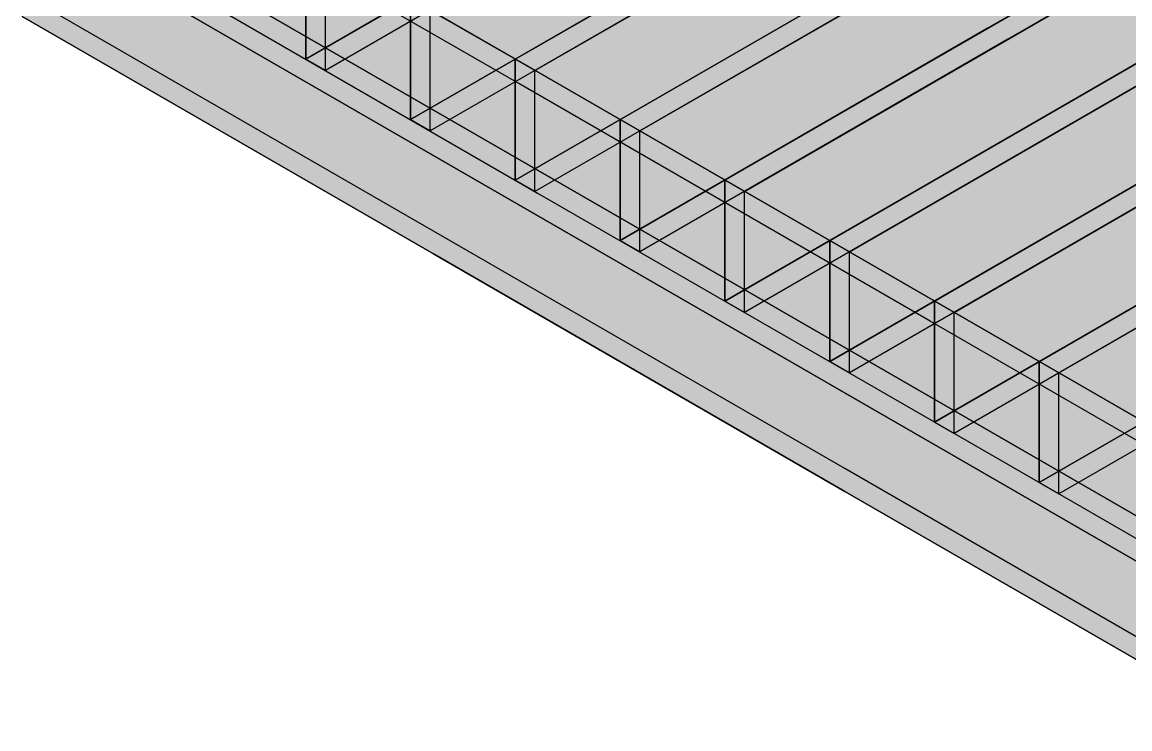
# Model space of a CAD drawing. Header units: metres. Extents: x 0 to 28.4, y 0 to 5.9.
# Drawn here: x 20.9299 to 21.3949, y 4.4351 to 4.7318 of the extents above; entities that cross this region are included whole.
import ezdxf

# ---------------------------------------------------------------- set-up
doc = ezdxf.new("R2010")
doc.units = ezdxf.units.M
doc.header["$LTSCALE"] = 0.25
doc.layers.add('ISO-ARISTAS', color=8, linetype='CONTINUOUS')
doc.layers.add('ISO-CONCRETO-SUP', color=254, linetype='CONTINUOUS', true_color=0xe8e8e8)

msp = doc.modelspace()

# ---------------------------------------------------------------- linework, layer by layer
at = {"layer": 'ISO-ARISTAS', "color": 250}
for p, q in [((21.33549, 4.72932), (21.49006, 4.81856)), ((21.49006, 4.81856), (21.33549, 4.72932)), ((21.4983, 4.8138), (21.34374, 4.72456)), ((21.4983, 4.8138), (21.34374, 4.72456)), ((21.14659, 4.7107), (20.97391, 4.8104)), ((20.97391, 4.8104), (21.14659, 4.7107)), ((21.13834, 4.70594), (20.96566, 4.80564)), ((21.13834, 4.70594), (20.96566, 4.80564)), ((21.04894, 4.71628), (21.20351, 4.80552)), ((21.20351, 4.80552), (21.04894, 4.71628)), ((21.13693, 4.71628), (21.29149, 4.80552)), ((21.13693, 4.71628), (21.29149, 4.80552)), ((21.21175, 4.80076), (21.05719, 4.71152)), ((21.21175, 4.80076), (21.05719, 4.71152)), ((21.14517, 4.71152), (21.29974, 4.80076)), ((21.29974, 4.80076), (21.14517, 4.71152)), ((21.37948, 4.70392), (21.53405, 4.79316)), ((21.53405, 4.79316), (21.37948, 4.70392)), ((21.5423, 4.7884), (21.38773, 4.69916)), ((21.5423, 4.7884), (21.38773, 4.69916)), ((21.09293, 4.69088), (21.2475, 4.78012)), ((21.2475, 4.78012), (21.09293, 4.69088)), ((21.18092, 4.69088), (21.33549, 4.78012)), ((21.18092, 4.69088), (21.33549, 4.78012)), ((21.25575, 4.77536), (21.10118, 4.68612)), ((21.25575, 4.77536), (21.10118, 4.68612)), ((21.18917, 4.68612), (21.34374, 4.77536)), ((21.34374, 4.77536), (21.18917, 4.68612)), ((21.14659, 4.66943), (20.97391, 4.76912)), ((20.97391, 4.76912), (21.14659, 4.66943)), ((21.04894, 4.71628), (21.04894, 4.76708)), ((21.04894, 4.76708), (21.04894, 4.71628)), ((21.05719, 4.71152), (21.05719, 4.76232)), ((21.05719, 4.71152), (21.05719, 4.76232)), ((20.97391, 4.7596), (21.14659, 4.6599)), ((20.97391, 4.7596), (21.14659, 4.6599)), ((20.97391, 4.7596), (21.14659, 4.6599)), ((20.97391, 4.7596), (21.14659, 4.6599)), ((21.13834, 4.65514), (20.96566, 4.75484)), ((20.96566, 4.75484), (21.13834, 4.65514)), ((21.13693, 4.66548), (21.29149, 4.75472)), ((21.29149, 4.75472), (21.13693, 4.66548)), ((21.22491, 4.66548), (21.37948, 4.75472)), ((21.22491, 4.66548), (21.37948, 4.75472)), ((21.29974, 4.74996), (21.14517, 4.66072)), ((21.29974, 4.74996), (21.14517, 4.66072)), ((21.23316, 4.66072), (21.38773, 4.74996)), ((21.38773, 4.74996), (21.23316, 4.66072)), ((21.1026, 4.64403), (20.92991, 4.74372)), ((21.1026, 4.64403), (20.92991, 4.74372)), ((21.09293, 4.69088), (21.09293, 4.74168)), ((21.09293, 4.74168), (21.09293, 4.69088)), ((21.1026, 4.6345), (20.92991, 4.7342)), ((20.92991, 4.7342), (21.1026, 4.6345)), ((21.10118, 4.68612), (21.10118, 4.73692)), ((21.10118, 4.68612), (21.10118, 4.73692)), ((21.18092, 4.64008), (21.33549, 4.72932)), ((21.33549, 4.72932), (21.18092, 4.64008)), ((21.26891, 4.64008), (21.42348, 4.72932)), ((21.26891, 4.64008), (21.42348, 4.72932)), ((21.34374, 4.72456), (21.18917, 4.63532)), ((21.34374, 4.72456), (21.18917, 4.63532)), ((21.27716, 4.63532), (21.43172, 4.72456)), ((21.43172, 4.72456), (21.27716, 4.63532)), ((21.05719, 4.71152), (21.04894, 4.71628)), ((21.04894, 4.71628), (21.05719, 4.71152)), ((21.13693, 4.66548), (21.13693, 4.71628)), ((21.14517, 4.71152), (21.13693, 4.71628)), ((21.14517, 4.71152), (21.13693, 4.71628)), ((21.13693, 4.71628), (21.13693, 4.66548)), ((21.14517, 4.66072), (21.14517, 4.71152)), ((21.14517, 4.66072), (21.14517, 4.71152)), ((21.31928, 4.611), (21.14659, 4.7107)), ((21.14659, 4.7107), (21.31928, 4.611)), ((21.31103, 4.60624), (21.13834, 4.70594)), ((21.31103, 4.60624), (21.13834, 4.70594)), ((21.22491, 4.61468), (21.37948, 4.70392)), ((21.37948, 4.70392), (21.22491, 4.61468)), ((21.3129, 4.61468), (21.46747, 4.70392)), ((21.3129, 4.61468), (21.46747, 4.70392)), ((21.38773, 4.69916), (21.23316, 4.60992)), ((21.38773, 4.69916), (21.23316, 4.60992)), ((21.32115, 4.60992), (21.47572, 4.69916)), ((21.47572, 4.69916), (21.32115, 4.60992)), ((21.10118, 4.68612), (21.09293, 4.69088)), ((21.09293, 4.69088), (21.10118, 4.68612)), ((21.18092, 4.64008), (21.18092, 4.69088)), ((21.18917, 4.68612), (21.18092, 4.69088)), ((21.18917, 4.68612), (21.18092, 4.69088)), ((21.18092, 4.69088), (21.18092, 4.64008)), ((21.18917, 4.63532), (21.18917, 4.68612)), ((21.18917, 4.63532), (21.18917, 4.68612)), ((21.26891, 4.58928), (21.42348, 4.67852)), ((21.42348, 4.67852), (21.26891, 4.58928)), ((21.3569, 4.58928), (21.51146, 4.67852)), ((21.3569, 4.58928), (21.51146, 4.67852)), ((21.43172, 4.67376), (21.27716, 4.58452)), ((21.43172, 4.67376), (21.27716, 4.58452)), ((21.36514, 4.58452), (21.51971, 4.67376)), ((21.51971, 4.67376), (21.36514, 4.58452)), ((21.31928, 4.56973), (21.14659, 4.66943)), ((21.14659, 4.66943), (21.31928, 4.56973)), ((21.14517, 4.66072), (21.13693, 4.66548)), ((21.13693, 4.66548), (21.14517, 4.66072)), ((21.22491, 4.61468), (21.22491, 4.66548)), ((21.23316, 4.66072), (21.22491, 4.66548)), ((21.23316, 4.66072), (21.22491, 4.66548)), ((21.22491, 4.66548), (21.22491, 4.61468)), ((21.14659, 4.6599), (21.31928, 4.5602)), ((21.14659, 4.6599), (21.31928, 4.5602)), ((21.14659, 4.6599), (21.31928, 4.5602)), ((21.14659, 4.6599), (21.31928, 4.5602)), ((21.23316, 4.60992), (21.23316, 4.66072)), ((21.23316, 4.60992), (21.23316, 4.66072)), ((21.31103, 4.55544), (21.13834, 4.65514)), ((21.13834, 4.65514), (21.31103, 4.55544)), ((21.3129, 4.56388), (21.46747, 4.65312)), ((21.46747, 4.65312), (21.3129, 4.56388)), ((21.47572, 4.64836), (21.32115, 4.55912)), ((21.47572, 4.64836), (21.32115, 4.55912)), ((21.27528, 4.54433), (21.1026, 4.64403)), ((21.27528, 4.54433), (21.1026, 4.64403)), ((21.18917, 4.63532), (21.18092, 4.64008)), ((21.18092, 4.64008), (21.18917, 4.63532)), ((21.26891, 4.58928), (21.26891, 4.64008)), ((21.27716, 4.63532), (21.26891, 4.64008)), ((21.27716, 4.63532), (21.26891, 4.64008)), ((21.26891, 4.64008), (21.26891, 4.58928)), ((21.27528, 4.5348), (21.1026, 4.6345)), ((21.1026, 4.6345), (21.27528, 4.5348)), ((21.27716, 4.58452), (21.27716, 4.63532)), ((21.27716, 4.58452), (21.27716, 4.63532)), ((21.3569, 4.53848), (21.51146, 4.62772)), ((21.51146, 4.62772), (21.3569, 4.53848)), ((21.51971, 4.62296), (21.36514, 4.53372)), ((21.51971, 4.62296), (21.36514, 4.53372)), ((21.23316, 4.60992), (21.22491, 4.61468)), ((21.22491, 4.61468), (21.23316, 4.60992)), ((21.3129, 4.56388), (21.3129, 4.61468)), ((21.32115, 4.60992), (21.3129, 4.61468)), ((21.32115, 4.60992), (21.3129, 4.61468)), ((21.3129, 4.61468), (21.3129, 4.56388)), ((21.49196, 4.5113), (21.31928, 4.611)), ((21.31928, 4.611), (21.49196, 4.5113)), ((21.32115, 4.55912), (21.32115, 4.60992)), ((21.32115, 4.55912), (21.32115, 4.60992)), ((21.48371, 4.50654), (21.31103, 4.60624)), ((21.48371, 4.50654), (21.31103, 4.60624)), ((21.27716, 4.58452), (21.26891, 4.58928)), ((21.26891, 4.58928), (21.27716, 4.58452)), ((21.3569, 4.53848), (21.3569, 4.58928)), ((21.36514, 4.58452), (21.3569, 4.58928)), ((21.36514, 4.58452), (21.3569, 4.58928)), ((21.3569, 4.58928), (21.3569, 4.53848)), ((21.36514, 4.53372), (21.36514, 4.58452)), ((21.36514, 4.53372), (21.36514, 4.58452)), ((21.49196, 4.47002), (21.31928, 4.56973)), ((21.31928, 4.56973), (21.49196, 4.47002)), ((21.32115, 4.55912), (21.3129, 4.56388)), ((21.3129, 4.56388), (21.32115, 4.55912)), ((21.31928, 4.5602), (21.49196, 4.4605)), ((21.31928, 4.5602), (21.49196, 4.4605)), ((21.31928, 4.5602), (21.49196, 4.4605)), ((21.31928, 4.5602), (21.49196, 4.4605)), ((21.48371, 4.45574), (21.31103, 4.55544)), ((21.31103, 4.55544), (21.48371, 4.45574)), ((21.44797, 4.44463), (21.27528, 4.54433)), ((21.44797, 4.44463), (21.27528, 4.54433)), ((21.36514, 4.53372), (21.3569, 4.53848)), ((21.3569, 4.53848), (21.36514, 4.53372)), ((21.44797, 4.4351), (21.27528, 4.5348)), ((21.27528, 4.5348), (21.44797, 4.4351))]:
    msp.add_line(p, q, dxfattribs=at)
at = {"layer": 'ISO-CONCRETO-SUP', "true_color": 0x424b57}
for points in [[(21.49006, 4.81856), (21.33549, 4.72932), (21.49006, 4.86936), (21.33549, 4.78012)], [(21.4983, 4.8138), (21.34374, 4.72456), (21.4983, 4.8646), (21.34374, 4.77536)], [(21.20351, 4.80552), (21.04894, 4.71628), (21.20351, 4.85632), (21.04894, 4.76708)], [(21.21175, 4.80076), (21.05719, 4.71152), (21.21175, 4.85156), (21.05719, 4.76232)], [(21.53405, 4.79316), (21.37948, 4.70392), (21.53405, 4.84396), (21.37948, 4.75472)], [(21.5423, 4.7884), (21.38773, 4.69916), (21.5423, 4.8392), (21.38773, 4.74996)], [(21.2475, 4.78012), (21.09293, 4.69088), (21.2475, 4.83092), (21.09293, 4.74168)], [(21.25575, 4.77536), (21.10118, 4.68612), (21.25575, 4.82616), (21.10118, 4.73692)], [(21.29149, 4.75472), (21.13693, 4.66548), (21.29149, 4.80552), (21.13693, 4.71628)], [(21.29974, 4.74996), (21.14517, 4.66072), (21.29974, 4.80076), (21.14517, 4.71152)], [(21.33549, 4.72932), (21.18092, 4.64008), (21.33549, 4.78012), (21.18092, 4.69088)], [(21.34374, 4.72456), (21.18917, 4.63532), (21.34374, 4.77536), (21.18917, 4.68612)], [(21.37948, 4.70392), (21.22491, 4.61468), (21.37948, 4.75472), (21.22491, 4.66548)], [(21.38773, 4.69916), (21.23316, 4.60992), (21.38773, 4.74996), (21.23316, 4.66072)], [(21.42348, 4.67852), (21.26891, 4.58928), (21.42348, 4.72932), (21.26891, 4.64008)], [(21.43172, 4.67376), (21.27716, 4.58452), (21.43172, 4.72456), (21.27716, 4.63532)], [(21.46747, 4.65312), (21.3129, 4.56388), (21.46747, 4.70392), (21.3129, 4.61468)], [(21.47572, 4.64836), (21.32115, 4.55912), (21.47572, 4.69916), (21.32115, 4.60992)], [(21.51146, 4.62772), (21.3569, 4.53848), (21.51146, 4.67852), (21.3569, 4.58928)], [(21.51971, 4.62296), (21.36514, 4.53372), (21.51971, 4.67376), (21.36514, 4.58452)]]:
    msp.add_solid(points, dxfattribs=at)
at = {"layer": 'ISO-CONCRETO-SUP', "true_color": 0x525d6b}
for points in [[(21.49006, 4.81856), (21.4983, 4.8138), (21.33549, 4.72932), (21.34374, 4.72456)], [(20.97391, 4.8104), (21.14659, 4.7107), (20.96566, 4.80564), (21.13834, 4.70594)], [(21.20351, 4.80552), (21.21175, 4.80076), (21.04894, 4.71628), (21.05719, 4.71152)], [(21.29149, 4.80552), (21.29974, 4.80076), (21.13693, 4.71628), (21.14517, 4.71152)], [(21.53405, 4.79316), (21.5423, 4.7884), (21.37948, 4.70392), (21.38773, 4.69916)], [(21.2475, 4.78012), (21.25575, 4.77536), (21.09293, 4.69088), (21.10118, 4.68612)], [(21.33549, 4.78012), (21.34374, 4.77536), (21.18092, 4.69088), (21.18917, 4.68612)], [(20.97391, 4.76912), (21.14659, 4.66943), (20.92991, 4.74372), (21.1026, 4.64403)], [(20.97391, 4.7596), (21.14659, 4.6599), (20.92991, 4.7342), (21.1026, 4.6345)], [(20.97391, 4.7596), (21.14659, 4.6599), (20.96566, 4.75484), (21.13834, 4.65514)], [(21.29149, 4.75472), (21.29974, 4.74996), (21.13693, 4.66548), (21.14517, 4.66072)], [(21.37948, 4.75472), (21.38773, 4.74996), (21.22491, 4.66548), (21.23316, 4.66072)], [(21.33549, 4.72932), (21.34374, 4.72456), (21.18092, 4.64008), (21.18917, 4.63532)], [(21.42348, 4.72932), (21.43172, 4.72456), (21.26891, 4.64008), (21.27716, 4.63532)], [(21.14659, 4.7107), (21.31928, 4.611), (21.13834, 4.70594), (21.31103, 4.60624)], [(21.37948, 4.70392), (21.38773, 4.69916), (21.22491, 4.61468), (21.23316, 4.60992)], [(21.46747, 4.70392), (21.47572, 4.69916), (21.3129, 4.61468), (21.32115, 4.60992)], [(21.42348, 4.67852), (21.43172, 4.67376), (21.26891, 4.58928), (21.27716, 4.58452)], [(21.51146, 4.67852), (21.51971, 4.67376), (21.3569, 4.58928), (21.36514, 4.58452)], [(21.14659, 4.66943), (21.31928, 4.56973), (21.1026, 4.64403), (21.27528, 4.54433)], [(21.14659, 4.6599), (21.31928, 4.5602), (21.1026, 4.6345), (21.27528, 4.5348)], [(21.14659, 4.6599), (21.31928, 4.5602), (21.13834, 4.65514), (21.31103, 4.55544)], [(21.46747, 4.65312), (21.47572, 4.64836), (21.3129, 4.56388), (21.32115, 4.55912)], [(21.51146, 4.62772), (21.51971, 4.62296), (21.3569, 4.53848), (21.36514, 4.53372)], [(21.31928, 4.611), (21.49196, 4.5113), (21.31103, 4.60624), (21.48371, 4.50654)], [(21.31928, 4.56973), (21.49196, 4.47002), (21.27528, 4.54433), (21.44797, 4.44463)], [(21.31928, 4.5602), (21.49196, 4.4605), (21.27528, 4.5348), (21.44797, 4.4351)], [(21.31928, 4.5602), (21.49196, 4.4605), (21.31103, 4.55544), (21.48371, 4.45574)]]:
    msp.add_solid(points, dxfattribs=at)
at = {"layer": 'ISO-CONCRETO-SUP', "true_color": 0x4a5461}
for points in [[(20.97391, 4.7596), (21.14659, 4.6599), (20.97391, 4.8104), (21.14659, 4.7107)], [(20.96566, 4.75484), (21.13834, 4.65514), (20.96566, 4.80564), (21.13834, 4.70594)], [(20.97391, 4.7596), (21.14659, 4.6599), (20.97391, 4.76912), (21.14659, 4.66943)], [(21.04894, 4.71628), (21.05719, 4.71152), (21.04894, 4.76708), (21.05719, 4.76232)], [(20.92991, 4.7342), (21.1026, 4.6345), (20.92991, 4.74372), (21.1026, 4.64403)], [(21.09293, 4.69088), (21.10118, 4.68612), (21.09293, 4.74168), (21.10118, 4.73692)], [(21.13693, 4.66548), (21.14517, 4.66072), (21.13693, 4.71628), (21.14517, 4.71152)], [(21.14659, 4.6599), (21.31928, 4.5602), (21.14659, 4.7107), (21.31928, 4.611)], [(21.13834, 4.65514), (21.31103, 4.55544), (21.13834, 4.70594), (21.31103, 4.60624)], [(21.18092, 4.64008), (21.18917, 4.63532), (21.18092, 4.69088), (21.18917, 4.68612)], [(21.14659, 4.6599), (21.31928, 4.5602), (21.14659, 4.66943), (21.31928, 4.56973)], [(21.22491, 4.61468), (21.23316, 4.60992), (21.22491, 4.66548), (21.23316, 4.66072)], [(21.1026, 4.6345), (21.27528, 4.5348), (21.1026, 4.64403), (21.27528, 4.54433)], [(21.26891, 4.58928), (21.27716, 4.58452), (21.26891, 4.64008), (21.27716, 4.63532)], [(21.3129, 4.56388), (21.32115, 4.55912), (21.3129, 4.61468), (21.32115, 4.60992)], [(21.31928, 4.5602), (21.49196, 4.4605), (21.31928, 4.611), (21.49196, 4.5113)], [(21.31103, 4.55544), (21.48371, 4.45574), (21.31103, 4.60624), (21.48371, 4.50654)], [(21.3569, 4.53848), (21.36514, 4.53372), (21.3569, 4.58928), (21.36514, 4.58452)], [(21.31928, 4.5602), (21.49196, 4.4605), (21.31928, 4.56973), (21.49196, 4.47002)], [(21.27528, 4.5348), (21.44797, 4.4351), (21.27528, 4.54433), (21.44797, 4.44463)]]:
    msp.add_solid(points, dxfattribs=at)

doc.saveas('drawing.dxf')
